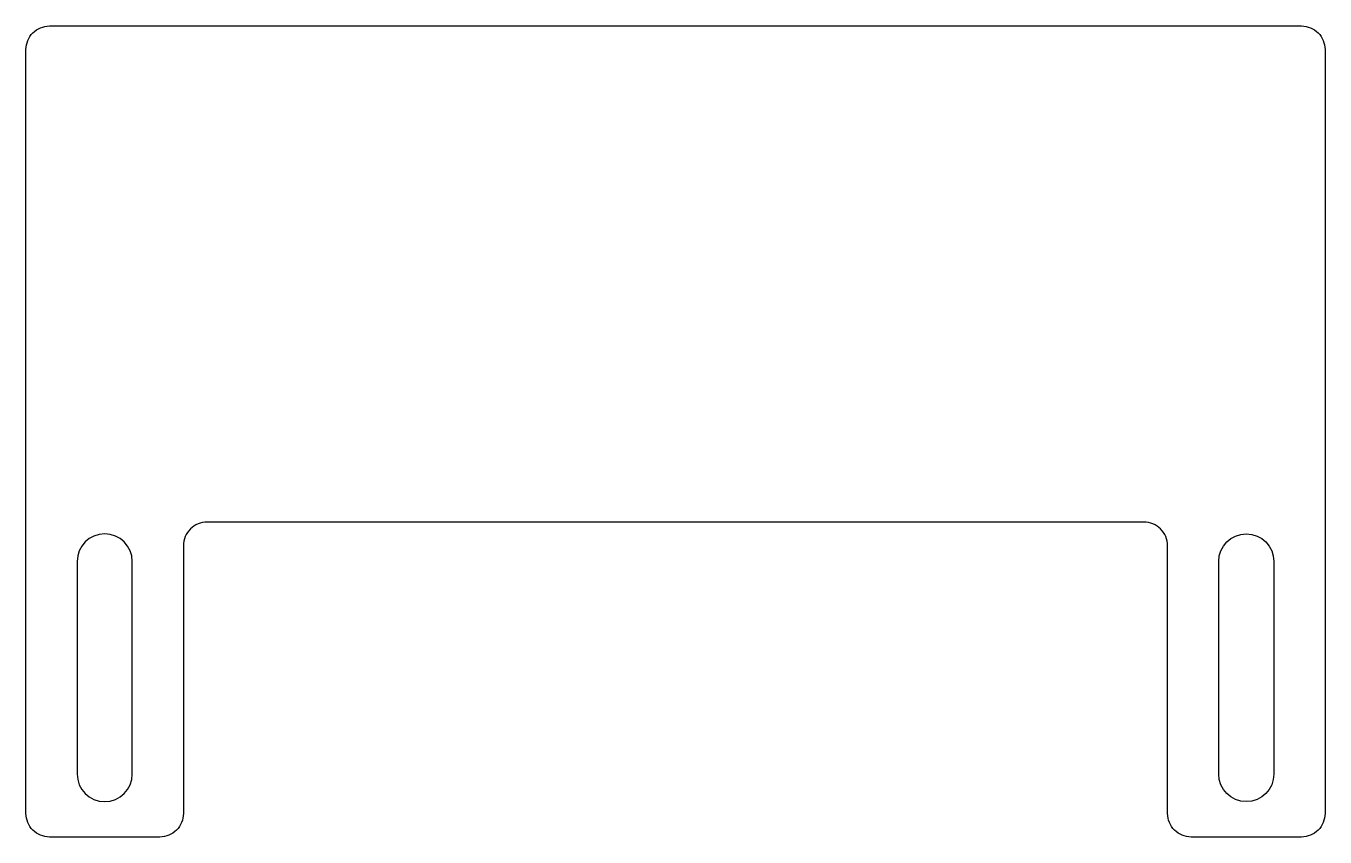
# Model space of a CAD drawing. Extents: x -82 to 82, y -72 to 32.
import ezdxf

# ---------------------------------------------------------------- set-up
doc = ezdxf.new("R2010")
doc.units = 0

msp = doc.modelspace()

# ---------------------------------------------------------------- linework, layer by layer
at = {"layer": '1'}
for points in [[(82.5, 28.5), (82.5, -68.5, -0.414214), (79.5, -71.5), (65.5, -71.5, -0.414214), (62.5, -68.5), (62.5, -34.5, 0.414214), (59.5, -31.5), (-59.5, -31.5, 0.414214), (-62.5, -34.5), (-62.5, -68.5, -0.414214), (-65.5, -71.5), (-79.5, -71.5, -0.414214), (-82.5, -68.5), (-82.5, 28.5, -0.414214), (-79.5, 31.5), (79.5, 31.5, -0.414214)], [(-69, -36.5, 1), (-76, -36.5), (-76, -63.5, 1), (-69, -63.5)], [(76, -36.5), (76, -63.5, -1), (69, -63.5), (69, -36.5, -1)]]:
    msp.add_lwpolyline(points, format="xyb", close=True, dxfattribs=at)

doc.saveas('drawing.dxf')
